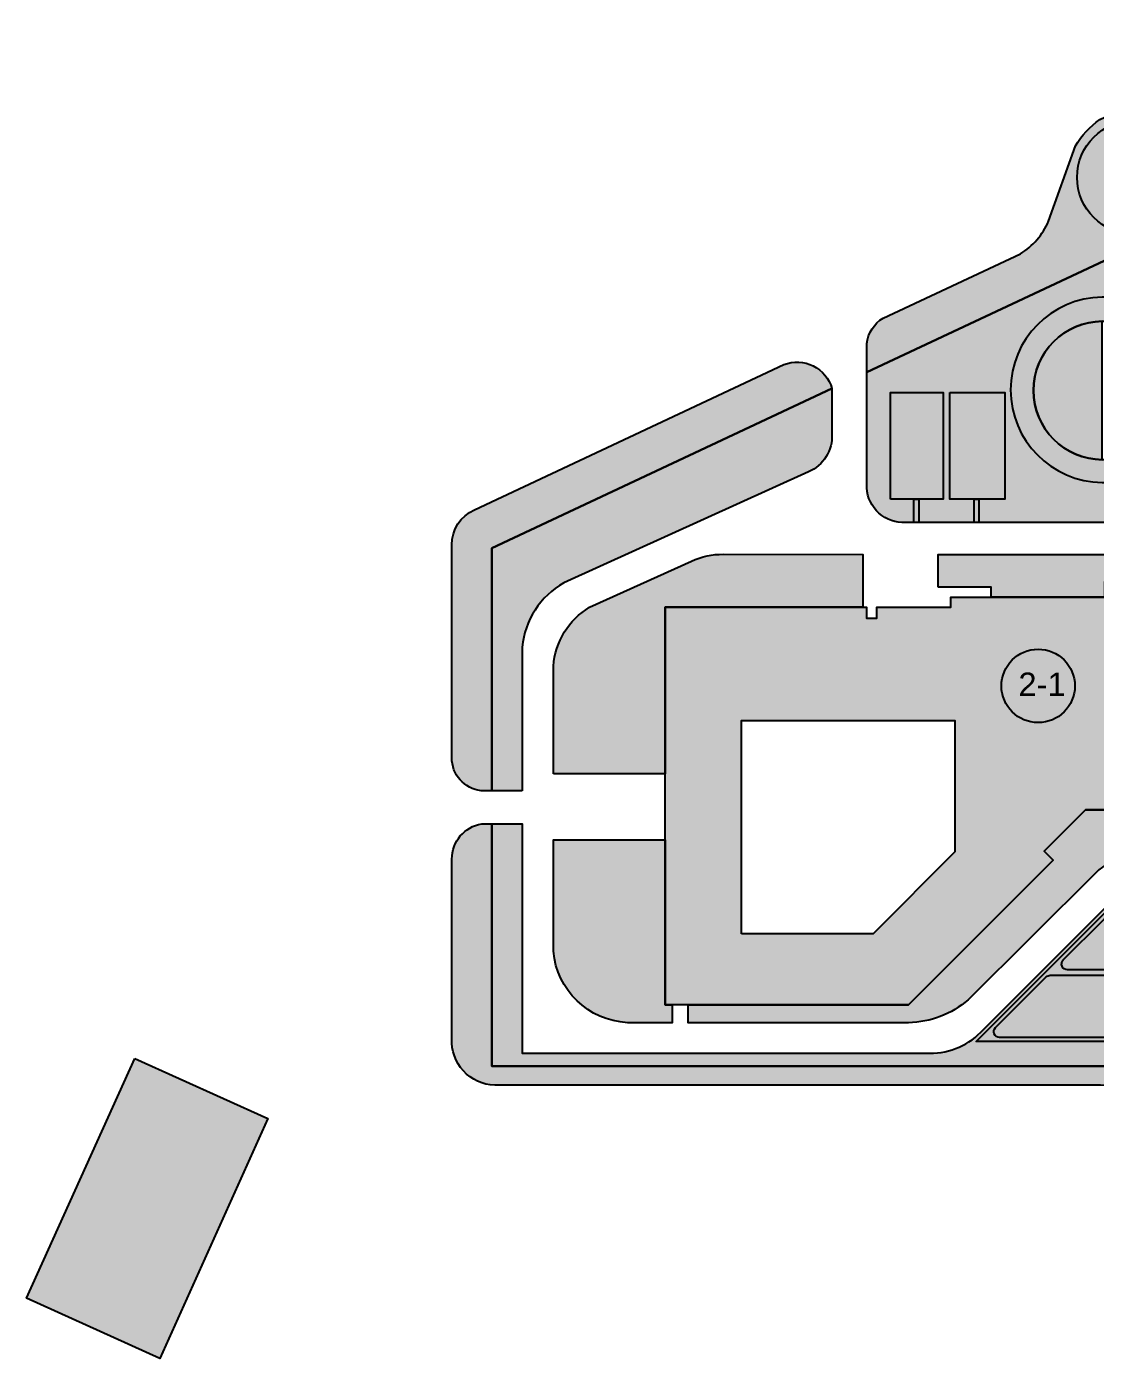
# Model space of a CAD drawing. Header units: millimetres. Extents: x 2242357 to 2245404, y 378014 to 382094.
# Drawn here: x 2244488.4 to 2244671.2, y 381078.4 to 381306.2 of the extents above; entities that cross this region are included whole.
import ezdxf

# ---------------------------------------------------------------- set-up
doc = ezdxf.new("R2010")
doc.units = ezdxf.units.MM
for name, color, linetype, transparency in [('подписи_мвд', 250, 'Continuous', 0.4), ('торговый_центр_здание', 250, 'Continuous', 0.4), ('торговый_центр_штриховка_здание', 240, 'Continuous', 0.4)]:
    doc.layers.add(name, color=color, linetype=linetype, transparency=transparency)
for name, color, linetype, true_color, transparency in [('школа_дорожки', 7, 'Continuous', 0x000000, 0.5), ('школа_дорожки_штриховки', 7, 'Continuous', 0xe5d73e, 0.5), ('школа_здание_штриховка', 7, 'Continuous', 0xae5b56, 0.5), ('школа_озеленение_штриховка', 7, 'Continuous', 0x4dd15e, 0.5), ('школа_штриховка_тропинки_площадки', 7, 'Continuous', 0xf4c085, 0.5)]:
    doc.layers.add(name, color=color, linetype=linetype, true_color=true_color, transparency=transparency)
for name, color, linetype, true_color in [('школа_контур_здания', 7, 'Continuous', 0x000000), ('школа_озеленение', 7, 'Continuous', 0x000000), ('школа_стадион', 7, 'Continuous', 0x000000), ('школа_стадион_дорожки_штриховка', 7, 'Continuous', 0x6d6b5f), ('школа_стадион_игра_штриховка', 7, 'Continuous', 0x3e738e), ('школа_стадион_озеленение_штриховка', 7, 'Continuous', 0x50ef34), ('школа_тропинки_площадки', 7, 'Continuous', 0x000000)]:
    doc.layers.add(name, color=color, linetype=linetype, true_color=true_color)
doc.styles.get("Standard").update_dxf_attribs({"font": 'arial.ttf'})

# ---------------------------------------------------------------- blocks, each defined once
blk = doc.blocks.new('A$C4AC02E62')
at = {"layer": 'школа_дорожки_штриховки'}
h = blk.add_hatch(color=256, dxfattribs=at)
h.dxf.hatch_style = 1
edge = h.paths.add_edge_path()
edge.add_line((120.5335660534911, 33.00400760630146), (168.3885185029358, 33.00400760630146))
edge.add_line((168.3885185029358, 33.00400760630146), (168.3885185029358, 62.41468411381356))
edge.add_line((168.3885185029358, 62.41468411381356), (175.184311971534, 62.41468411381356))
edge.add_line((175.184311971534, 62.41468411381356), (175.184311971534, 61.80294204247184))
edge.add_line((175.184311971534, 61.80294204247184), (169.0664443718269, 61.80294204247184))
edge.add_line((169.0664443718269, 61.80294204247184), (169.0664443718269, 34.9373064073734))
edge.add_arc((170.0664443718269, 34.9373064073734), 1, 180, 270)
edge.add_line((170.0664443718269, 33.9373064073734), (189.6575565645471, 33.93730640743161))
edge.add_arc((189.6575565646344, 34.93730640734429), 0.9999999999126885, 269.9999999949974, 360.0000000016676)
edge.add_line((190.6575565645471, 34.9373064073734), (190.6575565645471, 62.41468411381356))
edge.add_line((190.6575565645471, 62.41468411381356), (191.3040663567372, 62.41468411381356))
edge.add_line((191.3040663567372, 62.41468411381356), (191.3040663567372, 7.512140350649133))
edge.add_line((191.3040663567372, 7.512140350649133), (90.6172829605639, 7.512140350649133))
edge.add_line((90.6172829605639, 7.512140350649133), (89.65896267443895, 7.512140350649133))
edge.add_line((89.65896267443895, 7.512140350649133), (112.1165984622203, 29.93307498807553))
edge.add_arc((120.2598098608171, 20.6840406806503), 12.32300805413053, 88.72706689856187, 131.3619526215606, ccw=False)
edge = h.paths.add_edge_path(flags=16)
edge.add_line((168.0693973009475, 9.15263952803798), (168.0693973009475, 32.02757314615883))
edge.add_line((168.0693973009475, 32.02757314615883), (169.0532165500335, 32.02757314615883))
edge.add_line((169.0532165500335, 32.02757314615883), (169.0532165500335, 32.30987864197232))
edge.add_arc((170.0532165500335, 32.30987864197232), 1, 90, 180, ccw=False)
edge.add_line((170.0532165500335, 33.30987864197232), (189.6575565645471, 33.30987864197232))
edge.add_arc((189.6575565645471, 32.30987864197232), 1, 0, 90, ccw=False)
edge.add_line((190.6575565645471, 32.30987864197232), (190.6575565645471, 9.15263952803798))
edge.add_arc((189.6575565645471, 9.15263952803798), 1, -90, 0, ccw=False)
edge.add_line((189.6575565645471, 8.15263952803798), (169.0693973009475, 8.15263952803798))
edge.add_arc((169.0693973009475, 9.15263952803798), 1, 180, 270, ccw=False)
edge = h.paths.add_edge_path(flags=16)
edge.add_line((138.374236728996, 18.82021868252195), (166.5965026700869, 18.82021868252195))
edge.add_arc((166.5965026700869, 17.82021868252195), 1, 0, 90, ccw=False)
edge.add_line((167.5965026700869, 17.82021868252195), (167.5965026700869, 9.15263952803798))
edge.add_arc((166.5965026700869, 9.15263952803798), 1, -90, 0, ccw=False)
edge.add_line((166.5965026700869, 8.15263952803798), (138.374236728996, 8.15263952803798))
edge.add_arc((138.374236728996, 9.15263952803798), 1, 180, 270, ccw=False)
edge.add_line((137.374236728996, 9.15263952803798), (137.374236728996, 17.82021868252195))
edge.add_arc((138.374236728996, 17.82021868252195), 1, 90, 180, ccw=False)
edge = h.paths.add_edge_path(flags=16)
edge.add_line((138.374236728996, 32.02757314615883), (166.5965026700869, 32.02757314615883))
edge.add_arc((166.5965026700869, 31.02757314615883), 1, 0, 90, ccw=False)
edge.add_line((167.5965026700869, 31.02757314615883), (167.5965026700869, 20.74306035437621))
edge.add_arc((166.5965026700869, 20.74306035437621), 1, -90, 0, ccw=False)
edge.add_line((166.5965026700869, 19.74306035437621), (138.374236728996, 19.74306035437621))
edge.add_arc((138.374236728996, 20.74306035437621), 1, 180, 270, ccw=False)
edge.add_line((137.374236728996, 20.74306035437621), (137.374236728996, 31.02757314615883))
edge.add_arc((138.374236728996, 31.02757314615883), 1, 90, 180, ccw=False)
edge = h.paths.add_edge_path(flags=16)
edge.add_line((121.2974727642722, 9.15263952803798), (121.2974727642722, 14.26213682920206))
edge.add_arc((120.6807255713649, 19.26072525927641), 5.036493164219745, 277.0338481047763, 354.9823305389667)
edge.add_line((125.6979177491739, 18.82021868252195), (135.8616586327553, 18.82021868252195))
edge.add_arc((135.8616586327553, 17.82021868252195), 1, 0, 90, ccw=False)
edge.add_line((136.8616586327553, 17.82021868252195), (136.8616586327553, 9.15263952803798))
edge.add_arc((135.8616586327553, 9.15263952803798), 1, -90, 0, ccw=False)
edge.add_line((135.8616586327553, 8.15263952803798), (122.2974727642722, 8.15263952803798))
edge.add_arc((122.2974727642722, 9.15263952803798), 1, 180, 270, ccw=False)
edge = h.paths.add_edge_path(flags=16)
edge.add_line((121.2974727642722, 24.25931368989404), (121.2974727642722, 31.02757314615883))
edge.add_arc((122.2974727642722, 31.02757314615883), 1, 90, 180, ccw=False)
edge.add_line((122.2974727642722, 32.02757314615883), (135.8616586327553, 32.02757314615883))
edge.add_arc((135.8616586327553, 31.02757314615883), 1, 0, 90, ccw=False)
edge.add_line((136.8616586327553, 31.02757314615883), (136.8616586327553, 20.74306035437621))
edge.add_arc((135.8616586327553, 20.74306035437621), 1, -90, 0, ccw=False)
edge.add_line((135.8616586327553, 19.74306035437621), (125.6940693906508, 19.74306035437621))
edge.add_arc((120.6807255711358, 19.2607252595323), 5.036493164533027, 5.495527006585802, 82.96615189303729)
edge = h.paths.add_edge_path(flags=16)
edge.add_line((104.5787040744908, 21.45074516226305), (111.4533565486781, 28.31416280951817))
edge.add_arc((120.0892807902359, 20.38769465725507), 11.72211947024798, 96.79098765393587, 137.4527860637202, ccw=False)
edge.add_line((118.703166206833, 32.02757314615883), (119.5038034538738, 32.02757314615883))
edge.add_arc((119.5038034538738, 31.02757314615883), 1, 0, 90, ccw=False)
edge.add_line((120.5038034538738, 31.02757314615883), (120.5038034538738, 24.29411000147229))
edge.add_arc((120.6807255712298, 19.26072525960249), 5.036493164424772, 92.01310241858758, 174.5044729940978)
edge.add_line((115.6673817518167, 19.74306035437621), (105.2852323562838, 19.74306035437621))
edge.add_arc((105.2852323561899, 20.74306035442143), 1.000000000045219, 134.9531442237498, 270.00000000538284, ccw=False)
edge = h.paths.add_edge_path(flags=16)
edge.add_arc((120.6807255712338, 19.26072525954805), 2.048422809284821, 0, 360)
edge = h.paths.add_edge_path(flags=16)
edge.add_line((102.3576062433422, 18.82021868252195), (115.6635333932936, 18.82021868252195))
edge.add_arc((120.6807255713204, 19.26072525952403), 5.036493164458339, 185.0176694636228, 267.9868975803938)
edge.add_line((120.5038034538738, 14.22734051762382), (120.5038034538738, 9.15263952803798))
edge.add_arc((119.5038034538738, 9.15263952803798), 1, -90, 0, ccw=False)
edge.add_line((119.5038034538738, 8.15263952803798), (93.67583900410682, 8.15263952803798))
edge.add_arc((93.67583900405279, 9.1526395281962), 1.00000000015822, 134.9531442205175, 270.0000000030957, ccw=False)
edge.add_line((92.96931072231382, 9.860324336157646), (101.6510779615492, 18.5279034905252))
edge.add_arc((102.3576062431006, 17.82021868233269), 1.000000000189262, 89.99999998616067, 134.9531442035607, ccw=False)
at = {"layer": 'школа_здание_штриховка'}
h = blk.add_hatch(color=256, dxfattribs=at)
h.dxf.hatch_style = 1
h.paths.add_polyline_path([(36.49886740278453, 13.73021093499847), (36.49886740278453, 81.78390209097415), (70.93915503239259, 81.78390209097415), (70.93915503239259, 79.87416882975958), (72.70176229206845, 79.87416882975958), (72.70176229206845, 81.78390209097415), (85.36905517848209, 81.78390209097415), (85.36905517848209, 83.51978557556868), (111.6312419571914, 83.51978557556868), (111.6312419571914, 86.09746797895059), (156.0634955060668, 86.09746797895059), (156.0634955060668, 81.78390209097415), (153.776735806372, 81.78390209097415), (153.776735806372, 76.38279474317096), (156.0634955060668, 76.38279474317096), (156.0634955060668, 44.9708850919269), (136.5574187305756, 44.9708850919269), (136.5574187305756, 47.13028231821954), (131.5143116549589, 47.13028231821954), (131.5143116549589, 44.9708850919269), (115.4292803020217, 44.9708850919269), (115.4292803020217, 47.13028231821954), (108.3833717247471, 47.13028231821954), (101.2907251650468, 40.04113100696122), (102.8520034584217, 38.4807791725616), (78.08923215512186, 13.73021093499847)])
h.paths.add_polyline_path([(49.51669756742194, 25.92845240910538), (49.51669756742194, 62.37677701958455), (86.02879279246554, 62.37677701958455), (86.02879279246554, 39.90303151367698), (72.04732363577932, 25.92845240910538)], flags=16)
at = {"layer": 'школа_озеленение_штриховка'}
h = blk.add_hatch(color=256, dxfattribs=at)
h.dxf.hatch_style = 1
edge = h.paths.add_edge_path()
edge.add_line((12.00590179441497, 50.38375671044923), (6.823902589734644, 50.38375671044923))
edge.add_line((6.823902589734644, 50.38375671044923), (6.823902589734644, 91.88729088380933))
edge.add_line((6.823902589734644, 91.88729088380933), (65.01309084938839, 119.1908709851559))
edge.add_line((65.01309084938839, 119.1908709851559), (65.01309084938839, 111.390649775276))
edge.add_arc((58.25403314416168, 111.0996899301986), 6.765317338753004, -65.98962649243538, 2.4649123998875098, ccw=False)
edge.add_line((61.00685454020277, 104.9197633080184), (19.12888786196709, 85.957166781649))
edge.add_arc((26.40794723767085, 73.44194531742225), 14.47810324917123, 120.1829893426612, 174.1245112562426)
edge.add_line((12.00590179441497, 74.924025188433), (12.00590179441497, 50.38375671044923))
h = blk.add_hatch(color=256, dxfattribs=at)
h.dxf.hatch_style = 1
edge = h.paths.add_edge_path()
edge.add_line((17.36316963844001, 53.2686172905378), (17.36316963844001, 71.69277219614014))
edge.add_arc((30.15630144481212, 70.76802431836292), 12.82651082924203, 120.94491055019029, 175.8655818290595, ccw=False)
edge.add_line((23.5607341453433, 81.76883665431524), (40.97826473787427, 89.65559982141713))
edge.add_arc((46.22412332709227, 78.46247572592969), 12.36143435670204, 88.96449214993862, 115.11098079879639, ccw=False)
edge.add_line((46.44751963298768, 90.82189130457118), (70.31248697265983, 90.81755477306433))
edge.add_line((70.31248697265983, 90.81755477306433), (70.31248697265983, 81.78390209097415))
edge.add_line((70.31248697265983, 81.78390209097415), (36.49886740278453, 81.78390209097415))
edge.add_line((36.49886740278453, 81.78390209097415), (36.49886740278453, 53.2686172905378))
edge.add_line((36.49886740278453, 53.2686172905378), (17.36316963844001, 53.2686172905378))
h = blk.add_hatch(color=256, dxfattribs=at)
h.dxf.hatch_style = 1
h.paths.add_polyline_path([(83.1500880648382, 85.20991911902092), (83.1500880648382, 90.81755477306433), (149.0676312325522, 90.81755477306433), (149.0676312325522, 86.09746797895059), (111.6312419571914, 86.09746797895059), (111.6312419571914, 83.51978557556868), (92.25744339963421, 83.51978557556868), (92.25744339963421, 85.20991911902092)])
h = blk.add_hatch(color=256, dxfattribs=at)
h.dxf.hatch_style = 1
edge = h.paths.add_edge_path()
edge.add_line((6.823902589734644, 44.71468542097136), (12.00590179441497, 44.71468542097136))
edge.add_line((12.00590179441497, 44.71468542097136), (12.00590179441497, 5.461235842201859))
edge.add_line((12.00590179441497, 5.461235842201859), (81.73305765120313, 5.461235842201859))
edge.add_arc((81.76939589705489, 17.7485628549569), 12.2873807455654, 269.830555331503, 318.0262892227325)
edge.add_line((90.90447082137689, 9.530890939291567), (111.815327739343, 30.40757451439276))
edge.add_arc((119.9423956573581, 21.19437273823807), 12.28545155507804, 90.09614878296719, 131.4158750662944, ccw=False)
edge.add_line((119.9217792931013, 33.47980699501932), (168.1256155436859, 33.47980699501932))
edge.add_line((168.1256155436859, 33.47980699501932), (168.1256155436859, 62.6175263186451))
edge.add_line((168.1256155436859, 62.6175263186451), (173.8929458647035, 62.6175263186451))
edge.add_line((173.8929458647035, 62.6175263186451), (198.3908719057217, 62.6175263186451))
edge.add_line((198.3908719057217, 62.6175263186451), (198.3908719057217, 3.263931521913037))
edge.add_line((198.3908719057217, 3.263931521913037), (6.823902589734644, 3.263931521913037))
edge.add_line((6.823902589734644, 3.263931521913037), (6.823902589734644, 44.71468542097136))
edge = h.paths.add_edge_path(flags=16)
edge.add_line((120.5335660534911, 33.00400760630146), (168.3885185029358, 33.00400760630146))
edge.add_line((168.3885185029358, 33.00400760630146), (168.3885185029358, 62.41468411381356))
edge.add_line((168.3885185029358, 62.41468411381356), (175.184311971534, 62.41468411381356))
edge.add_line((175.184311971534, 62.41468411381356), (175.184311971534, 61.80294204247184))
edge.add_line((175.184311971534, 61.80294204247184), (169.0664443718269, 61.80294204247184))
edge.add_line((169.0664443718269, 61.80294204247184), (169.0664443718269, 34.9373064073734))
edge.add_arc((170.0664443718269, 34.9373064073734), 1, 180, 270)
edge.add_line((170.0664443718269, 33.9373064073734), (189.6575565645471, 33.93730640743161))
edge.add_arc((189.6575565646344, 34.93730640734429), 0.9999999999126885, 269.9999999949974, 360.0000000016676)
edge.add_line((190.6575565645471, 34.9373064073734), (190.6575565645471, 62.41468411381356))
edge.add_line((190.6575565645471, 62.41468411381356), (191.3040663567372, 62.41468411381356))
edge.add_line((191.3040663567372, 62.41468411381356), (191.3040663567372, 7.512140350649133))
edge.add_line((191.3040663567372, 7.512140350649133), (90.6172829605639, 7.512140350649133))
edge.add_line((90.6172829605639, 7.512140350649133), (89.65896267443895, 7.512140350649133))
edge.add_line((89.65896267443895, 7.512140350649133), (112.1165984622203, 29.93307498807553))
edge.add_arc((120.2598098608171, 20.6840406806503), 12.32300805413053, 88.72706689856187, 131.3619526215606, ccw=False)
edge = h.paths.add_edge_path(flags=0)
edge.add_line((190.6575565645471, 62.41468411381356), (190.6575565645471, 34.9373064073734))
edge.add_arc((189.6575565645471, 34.9373064073734), 1, -90, 0, ccw=False)
edge.add_line((189.6575565645471, 33.9373064073734), (170.0664443718269, 33.9373064073734))
edge.add_arc((170.0664443718269, 34.9373064073734), 1, 180, 270, ccw=False)
edge.add_line((169.0664443718269, 34.9373064073734), (169.0664443718269, 61.80294204247184))
edge.add_line((169.0664443718269, 61.80294204247184), (175.184311971534, 61.80294204247184))
edge.add_line((175.184311971534, 61.80294204247184), (175.184311971534, 62.41468411381356))
edge.add_line((175.184311971534, 62.41468411381356), (190.6575565645471, 62.41468411381356))
h = blk.add_hatch(color=256, dxfattribs=at)
h.dxf.hatch_style = 1
edge = h.paths.add_edge_path()
edge.add_line((130.8859901181422, 44.9708850919269), (130.8859901181422, 41.77361777029))
edge.add_arc((126.4452031590982, 43.60996128247396), 4.805491266286483, 276.1969756279911, 337.53404500410386, ccw=False)
edge.add_line((126.9639409435913, 38.83255011937581), (115.685569350142, 38.83255011937581))
edge.add_arc((115.9665226822406, 30.78610335226047), 8.051350219114688, 91.99975264118852, 136.9184829485707)
edge.add_line((110.0859561348334, 36.28548308386235), (88.30026795389131, 14.58865130797494))
edge.add_arc((77.74869613625368, 26.96622571561557), 16.26468616480026, 271.26223588733285, 310.4467599116266, ccw=False)
edge.add_line((78.1069809901528, 10.70548624894582), (40.43414439912885, 10.70548624894582))
edge.add_line((40.43414439912885, 10.70548624894582), (40.43414439912885, 13.73021093499847))
edge.add_line((40.43414439912885, 13.73021093499847), (78.08923215512186, 13.73021093499847))
edge.add_line((78.08923215512186, 13.73021093499847), (102.8520034584217, 38.4807791725616))
edge.add_line((102.8520034584217, 38.4807791725616), (101.2907251650468, 40.04113100696122))
edge.add_line((101.2907251650468, 40.04113100696122), (108.3833717247471, 47.13028231821954))
edge.add_line((108.3833717247471, 47.13028231821954), (115.4292803020217, 47.13028231821954))
edge.add_line((115.4292803020217, 47.13028231821954), (115.4292803020217, 44.9708850919269))
edge.add_line((115.4292803020217, 44.9708850919269), (130.8859901181422, 44.9708850919269))
h = blk.add_hatch(color=256, dxfattribs=at)
h.dxf.hatch_style = 1
edge = h.paths.add_edge_path()
edge.add_line((36.49886740278453, 41.97491751168855), (36.49886740278453, 13.73021093499847))
edge.add_line((36.49886740278453, 13.73021093499847), (37.64968790253624, 13.73021093499847))
edge.add_line((37.64968790253624, 13.73021093499847), (37.64968790253624, 10.70548624894582))
edge.add_line((37.64968790253624, 10.70548624894582), (30.00896731438115, 10.70548624894582))
edge.add_arc((30.71847548051516, 24.09276379527349), 13.40606586363874, 184.9875238162907, 266.9662371194085, ccw=False)
edge.add_line((17.36316963844001, 22.92725626425818), (17.36316963844001, 41.97491751168855))
edge.add_line((17.36316963844001, 41.97491751168855), (36.49886740278453, 41.97491751168855))
h = blk.add_hatch(color=256, dxfattribs=at)
h.dxf.hatch_style = 1
edge = h.paths.add_edge_path()
edge.add_line((104.5787040744908, 21.45074516226305), (111.4533565486781, 28.31416280951817))
edge.add_arc((120.0892807902359, 20.38769465725507), 11.72211947024798, 96.79098765393587, 137.4527860637202, ccw=False)
edge.add_line((118.703166206833, 32.02757314615883), (119.5038034538738, 32.02757314615883))
edge.add_arc((119.5038034538738, 31.02757314615883), 1, 0, 90, ccw=False)
edge.add_line((120.5038034538738, 31.02757314615883), (120.5038034538738, 24.29411000147229))
edge.add_arc((120.6807255712298, 19.26072525960249), 5.036493164424772, 92.01310241858758, 174.5044729940978)
edge.add_line((115.6673817518167, 19.74306035437621), (105.2852323562838, 19.74306035437621))
edge.add_arc((105.2852323561899, 20.74306035442143), 1.000000000045219, 134.9531442237498, 270.00000000538284, ccw=False)
h = blk.add_hatch(color=256, dxfattribs=at)
h.dxf.hatch_style = 1
edge = h.paths.add_edge_path()
edge.add_line((102.3576062433422, 18.82021868252195), (115.6635333932936, 18.82021868252195))
edge.add_arc((120.6807255713204, 19.26072525952403), 5.036493164458339, 185.0176694636228, 267.9868975803938)
edge.add_line((120.5038034538738, 14.22734051762382), (120.5038034538738, 9.15263952803798))
edge.add_arc((119.5038034538738, 9.15263952803798), 1, -90, 0, ccw=False)
edge.add_line((119.5038034538738, 8.15263952803798), (93.67583900410682, 8.15263952803798))
edge.add_arc((93.67583900405279, 9.1526395281962), 1.00000000015822, 134.9531442205175, 270.0000000030957, ccw=False)
edge.add_line((92.96931072231382, 9.860324336157646), (101.6510779615492, 18.5279034905252))
edge.add_arc((102.3576062431006, 17.82021868233269), 1.000000000189262, 89.99999998616067, 134.9531442035607, ccw=False)
at = {"layer": 'школа_стадион_дорожки_штриховка'}
h = blk.add_hatch(color=256, dxfattribs=at)
h.dxf.hatch_style = 1
edge = h.paths.add_edge_path()
edge.add_arc((154.5719765024257, 118.9629186202656), 15.83884499441257, 269.7012293057126, 450.2987706942874)
edge.add_line((154.4893847075291, 134.8015482753981), (111.2410212126561, 134.8015482753981))
edge.add_arc((111.4054356012505, 118.9629186200909), 15.83948299185148, 90.59474287987095, 269.405257120129)
edge.add_line((111.2410212126561, 103.1242889647838), (154.4893847075291, 103.124288965133))
edge = h.paths.add_edge_path(flags=16)
edge.add_line((154.4893847242929, 107.0143411110621), (111.2410212126561, 107.0143411112949))
edge.add_arc((111.3174238856874, 118.851811620174), 11.83771706947871, 90.36979943643041, 269.6302005635696, ccw=False)
edge.add_line((111.2410212126561, 130.689282129053), (154.4893847075291, 130.689282129053))
edge.add_arc((154.5716764228414, 118.8518116201158), 11.83775654321242, -90.39830232486861, 90.39830232486861, ccw=False)
h = blk.add_hatch(color=256, dxfattribs=at)
h.dxf.hatch_style = 1
h.paths.add_polyline_path([(74.9951359028928, 100.2851783260703), (74.9951359028928, 118.5184906194918), (84.0578473387286, 118.5184906194918), (84.0578473387286, 100.2851783260703)])
h = blk.add_hatch(color=256, dxfattribs=at)
h.dxf.hatch_style = 1
h.paths.add_polyline_path([(85.1904795835726, 118.5184906194918), (94.59380743140355, 118.5184906194918), (94.59380743140355, 100.2851783260703), (85.1904795835726, 100.2851783260703)])
h = blk.add_hatch(color=256, dxfattribs=at)
h.dxf.hatch_style = 1
h.paths.add_polyline_path([(78.9932450526394, 100.2851783260703), (79.8447860837914, 100.2851783260703), (79.8447860837914, 96.26702634454705), (78.9932450526394, 96.26702634454705)])
h = blk.add_hatch(color=256, dxfattribs=at)
h.dxf.hatch_style = 1
h.paths.add_polyline_path([(89.35558998445049, 96.26702634454705), (89.35558998445049, 100.2851783260703), (90.13603147258982, 100.2851783260703), (90.13603147258982, 96.26702634454705)])
at = {"layer": 'школа_стадион_игра_штриховка'}
h = blk.add_hatch(color=256, dxfattribs=at)
h.dxf.hatch_style = 1
edge = h.paths.add_edge_path()
edge.add_line((111.2410212513059, 107.0143411110621), (111.2410212126561, 130.689282129053))
edge.add_arc((111.3174238861546, 118.8518116200659), 11.83771706958982, 90.36979943868806, 269.6302007483853)
at = {"layer": 'школа_стадион_озеленение_штриховка'}
h = blk.add_hatch(color=256, dxfattribs=at)
h.dxf.hatch_style = 1
edge = h.paths.add_edge_path()
edge.add_arc((77.20329052207448, 102.4846926908573), 6.230163834081754, 182.7862850065114, 273.62970961401356, ccw=False)
edge.add_line((70.98049197532237, 102.1818401755299), (70.98049197532237, 121.9908999855979))
edge.add_line((70.98049197532237, 121.9908999855979), (159.5979580204003, 163.5720623096568))
edge.add_line((159.5979580204003, 163.5720623096568), (184.3034362150356, 110.7283446759102))
edge.add_line((184.3034362150356, 110.7283446759102), (152.6504131294787, 96.26702634454705))
edge.add_line((152.6504131294787, 96.26702634454705), (77.59770984901115, 96.26702634454705))
edge = h.paths.add_edge_path(flags=16)
edge.add_arc((154.5719765024257, 118.9629186202656), 15.83884499441257, 269.7012293057126, 450.2987706942874)
edge.add_line((154.4893847075291, 134.8015482753981), (111.2410212126561, 134.8015482753981))
edge.add_arc((111.4054356012505, 118.9629186200909), 15.83948299185148, 90.59474287987095, 269.405257120129)
edge.add_line((111.2410212126561, 103.1242889647838), (154.4893847075291, 103.124288965133))
h.paths.add_polyline_path([(85.1904795835726, 118.5184906194918), (94.59380743140355, 118.5184906194918), (94.59380743140355, 100.2851783260703), (85.1904795835726, 100.2851783260703)], flags=16)
h.paths.add_polyline_path([(74.9951359028928, 100.2851783260703), (74.9951359028928, 118.5184906194918), (84.0578473387286, 118.5184906194918), (84.0578473387286, 100.2851783260703)], flags=16)
h.paths.add_polyline_path([(78.9932450526394, 100.2851783260703), (79.8447860837914, 100.2851783260703), (79.8447860837914, 96.26702634454705), (78.9932450526394, 96.26702634454705)], flags=16)
h.paths.add_polyline_path([(89.35558998445049, 96.26702634454705), (89.35558998445049, 100.2851783260703), (90.13603147258982, 100.2851783260703), (90.13603147258982, 96.26702634454705)], flags=17)
h.paths.add_polyline_path([(148.2739619226195, 96.26702634454705), (148.2739619226195, 103.1242889650166), (151.4271439523436, 103.1242889650166), (151.4271439523436, 96.26702634454705)], flags=17)
h.paths.add_polyline_path([(136.5144283096306, 147.0834467848763), (154.7274855007418, 147.0834467848763), (154.7274855007418, 138.0145012910943), (136.5144283096306, 138.0145012910943)], flags=16)
h.paths.add_polyline_path([(151.4916295842268, 138.0145012910943), (152.8276395895518, 138.0145012910943), (152.8276395895518, 134.8015482753981), (151.4916295842268, 134.8015482753981)], flags=16)
h.paths.add_polyline_path([(138.1315295291133, 138.0145012910943), (139.5386390769854, 138.0145012910943), (139.5386390769854, 134.8015482753981), (138.1315295291133, 134.8015482753981)], flags=16)
at = {"layer": 'школа_штриховка_тропинки_площадки'}
h = blk.add_hatch(color=256, dxfattribs=at)
h.dxf.hatch_style = 1
edge = h.paths.add_edge_path()
edge.add_line((70.98049197532237, 121.9908999855979), (70.98049197532237, 126.8658941830508))
edge.add_arc((76.73706664989608, 126.2631652387628), 5.788042342988346, 120.6324729235279, 174.0227555276016, ccw=False)
edge.add_line((73.78789025265723, 131.2435058638803), (97.23143494082615, 142.2437057187781))
edge.add_arc((91.08592228624545, 152.4283342496101), 11.8951243834879, 301.1072257233459, 337.1331176483502)
edge.add_line((102.0462108664215, 147.805990867957), (106.6597467083484, 160.6868420512183))
edge.add_arc((118.3316240738879, 154.0108110117379), 13.44626757417456, 123.85099464164949, 150.2314895772513, ccw=False)
edge.add_line((110.8415825297125, 165.177788639674), (142.2956826626323, 179.9367080915836))
edge.add_arc((147.5170784634582, 168.6607438991216), 12.42619582086837, 29.355970779823792, 114.8467491035286, ccw=False)
edge.add_line((158.3476363108493, 174.7524890754139), (185.0970100522973, 117.5369864354725))
edge.add_arc((178.4330766769216, 114.8631259967), 7.180357768069678, -35.15890961230667, 21.86280683542782, ccw=False)
edge.add_line((184.3034362150356, 110.7283446759102), (159.5979580204003, 163.572062309715))
edge.add_line((159.5979580204003, 163.572062309715), (70.98049197532237, 121.9908999855979))
h = blk.add_hatch(color=256, dxfattribs=at)
h.dxf.hatch_style = 1
edge = h.paths.add_edge_path()
edge.add_line((6.823902589734644, 50.38375671044923), (4.995156221091747, 50.38375671044923))
edge.add_arc((5.605873313223158, 55.95691938470403), 5.606524552726788, 179.1266962233108, 263.7463782878971, ccw=False)
edge.add_line((0, 56.04237087047659), (0, 92.43318126909435))
edge.add_arc((6.45711301778392, 92.51990460760067), 6.457695367689331, 113.57445351425571, 180.7694743042881, ccw=False)
edge.add_line((3.874419659841806, 98.43864809593651), (56.78599948482588, 123.2658643064788))
edge.add_arc((59.04706292764038, 117.4883515443002), 6.204197096286414, 15.927104074319118, 111.37318146070149, ccw=False)
edge.add_line((65.01309084938839, 119.1908709851559), (6.823902589734644, 91.88729088380933))
edge.add_line((6.823902589734644, 91.88729088380933), (6.823902589734644, 50.38375671044923))
h = blk.add_hatch(color=256, dxfattribs=at)
h.dxf.hatch_style = 1
edge = h.paths.add_edge_path()
edge.add_arc((187.0989459914801, 99.42764382595487), 5.856660119961293, 25.82076443980742, 92.4255457884758, ccw=False)
edge.add_line((192.370882911142, 101.9785552073736), (228.7230667304248, 24.22314719652059))
edge.add_arc((222.5032737427419, 20.83420945762536), 7.083129520751185, -22.682162287034714, 28.584350750333613, ccw=False)
edge.add_line((229.0385811892338, 18.10282146109967), (217.4581321212463, -10.0142092385795))
edge.add_arc((203.6230884522571, -3.746663066819922), 15.18850118800327, 270.727487026865, 335.6285410737906, ccw=False)
edge.add_line((203.815932336729, -18.93393996474333), (137.6569814207032, -18.93393996474333))
edge.add_arc((137.6713191177851, -13.13259549427788), 5.801362187844997, 236.06321864092558, 269.8583969867062, ccw=False)
edge.add_line((134.4325472521596, -17.94571922393516), (115.7192486943677, -1.517721022944897))
edge.add_arc((110.7207368468656, -8.895825852077682), 8.911876994174223, 55.88318057694269, 93.43930913771042)
edge.add_line((110.1861024214886, 0), (7.333173730876297, 0))
edge.add_arc((7.541240109479591, 7.550594861688083), 7.553461086366671, 176.7403110087214, 268.4215403604134, ccw=False)
edge.add_line((0, 7.98009689245373), (0, 38.68484316626564))
edge.add_arc((6.072370400661182, 38.71908316558578), 6.072466933658798, 99.12594042378379, 180.3230676870838, ccw=False)
edge.add_line((5.109246184583753, 44.71468542097136), (6.823902589734644, 44.71468542097136))
edge.add_line((6.823902589734644, 44.71468542097136), (6.823902589734644, 3.263931521913037))
edge.add_line((6.823902589734644, 3.263931521913037), (198.3908719057217, 3.263931521913037))
edge.add_line((198.3908719057217, 3.263931521913037), (198.3908719057217, 62.6175263186451))
edge.add_line((198.3908719057217, 62.6175263186451), (204.8914741249755, 66.69161511398852))
edge.add_line((204.8914741249755, 66.69161511398852), (186.8510855957866, 105.2790567309712))
at = {"layer": 'школа_дорожки'}
blk.add_lwpolyline([(120.5335660534911, 33.00400760630146), (168.3885185029358, 33.00400760630146), (168.3885185029358, 62.41468411381356), (175.184311971534, 62.41468411381356), (175.184311971534, 61.80294204247184), (169.0664443718269, 61.80294204247184), (169.0664443718269, 34.9373064073734, 0.414213562373095), (170.0664443718269, 33.9373064073734), (189.6575565645471, 33.93730640743161, 0.4142135624071923), (190.6575565645471, 34.9373064073734), (190.6575565645471, 62.41468411381356), (191.3040663567372, 62.41468411381356), (191.3040663567372, 7.512140350649133), (90.6172829605639, 7.512140350649133), (89.65896267443895, 7.512140350649133), (112.1165984622203, 29.93307498807553, -0.1882058940695026)], format="xyb", close=True, dxfattribs=at)
at = {"layer": 'школа_контур_здания'}
blk.add_lwpolyline([(115.4292803020217, 47.13028231821954), (108.3833717247471, 47.13028231821954), (101.2907251650468, 40.04113100696122), (102.8520034584217, 38.4807791725616), (78.08923215512186, 13.73021093499847), (36.49886740278453, 13.73021093499847), (36.49886740278453, 81.78390209097415), (70.93915503239259, 81.78390209097415), (70.93915503239259, 79.87416882975958), (72.70176229206845, 79.87416882975958), (72.70176229206845, 81.78390209097415), (85.36905517848209, 81.78390209097415), (85.36905517848209, 83.51978557556868), (111.6312419571914, 83.51978557556868)], dxfattribs=at)
blk.add_lwpolyline([(49.51669756742194, 25.92845240910538), (49.51669756742194, 62.37677701958455), (86.02879279246554, 62.37677701958455), (86.02879279246554, 39.90303151367698), (72.04732363577932, 25.92845240910538)], close=True, dxfattribs=at)
blk.add_circle((116.6627746880986, 155.3105933598708), 9.729906311567083, dxfattribs=at)
at = {"layer": 'школа_озеленение'}
for points in [[(12.00590179441497, 50.38375671044923), (6.823902589734644, 50.38375671044923), (6.823902589734644, 91.88729088380933), (65.01309084938839, 119.1908709851559), (65.01309084938839, 111.390649775276, -0.3079006816933259), (61.00685454020277, 104.9197633080184), (19.12888786196709, 85.957166781649, 0.2398089100238289), (12.00590179441497, 74.924025188433)], [(17.36316963844001, 53.2686172905378), (17.36316963844001, 71.69277219614014, -0.244331611691551), (23.5607341453433, 81.76883665431524), (40.97826473787427, 89.65559982141713, -0.1145831302224984), (46.44751963298768, 90.82189130457118), (70.31248697265983, 90.81755477306433), (70.31248697265983, 81.78390209097415), (36.49886740278453, 81.78390209097415), (36.49886740278453, 53.2686172905378)], [(6.823902589734644, 44.71468542097136), (12.00590179441497, 44.71468542097136), (12.00590179441497, 5.461235842201859), (81.73305765120313, 5.461235842201859, 0.2134493604133375), (90.90447082137689, 9.530890939291567), (111.815327739343, 30.40757451439276, -0.1822705087878983), (119.9217792931013, 33.47980699501932), (168.1256155436859, 33.47980699501932), (168.1256155436859, 62.6175263186451), (173.8929458647035, 62.6175263186451), (198.3908719057217, 62.6175263186451), (198.3908719057217, 3.263931521913037), (6.823902589734644, 3.263931521913037)], [(130.8859901181422, 44.9708850919269), (130.8859901181422, 41.77361777029, -0.2742119865024112), (126.9639409435913, 38.83255011937581), (115.685569350142, 38.83255011937581, 0.1985437570504858), (110.0859561348334, 36.28548308386235), (88.30026795389131, 14.58865130797494, -0.1726604521810134), (78.1069809901528, 10.70548624894582), (40.43414439912885, 10.70548624894582), (40.43414439912885, 13.73021093499847), (78.08923215512186, 13.73021093499847), (102.8520034584217, 38.4807791725616), (101.2907251650468, 40.04113100696122), (108.3833717247471, 47.13028231821954), (115.4292803020217, 47.13028231821954), (115.4292803020217, 44.9708850919269)], [(36.49886740278453, 41.97491751168855), (36.49886740278453, 13.73021093499847), (37.64968790253624, 13.73021093499847), (37.64968790253624, 10.70548624894582), (30.00896731438115, 10.70548624894582, -0.3737788186485126), (17.36316963844001, 22.92725626425818), (17.36316963844001, 41.97491751168855)], [(104.5787040744908, 21.45074516226305), (111.4533565486781, 28.31416280951817, -0.1793059262979381), (118.703166206833, 32.02757314615883), (119.5038034538738, 32.02757314615883, -0.414213562373095), (120.5038034538738, 31.02757314615883), (120.5038034538738, 24.29411000147229, 0.3763303627521799), (115.6673817518167, 19.74306035437621), (105.2852323562838, 19.74306035437621, -0.6684744031632358)], [(102.3576062433422, 18.82021868252195), (115.6635333932936, 18.82021868252195, 0.3787125761166676), (120.5038034538738, 14.22734051762382), (120.5038034538738, 9.15263952803798, -0.414213562373095), (119.5038034538738, 8.15263952803798), (93.67583900410682, 8.15263952803798, -0.668474403169205), (92.96931072231382, 9.860324336157646), (101.6510779615492, 18.5279034905252, -0.1986998399261703)]]:
    blk.add_lwpolyline(points, format="xyb", close=True, dxfattribs=at)
blk.add_lwpolyline([(83.1500880648382, 85.20991911902092), (83.1500880648382, 90.81755477306433), (149.0676312325522, 90.81755477306433), (149.0676312325522, 86.09746797895059), (111.6312419571914, 86.09746797895059), (111.6312419571914, 83.51978557556868), (92.25744339963421, 83.51978557556868), (92.25744339963421, 85.20991911902092)], close=True, dxfattribs=at)
at = {"layer": 'школа_стадион'}
for points in [[(77.59770984901115, 96.26702634454705, -0.418531709571251), (70.98049197532237, 102.1818401755299), (70.98049197532237, 121.9908999855979), (159.5979580204003, 163.5720623096568), (184.3034362150356, 110.7283446759102), (152.6504131294787, 96.26702634454705)], [(154.4893847075291, 103.124288965133, 1.005228175415401), (154.4893847075291, 134.8015482753981), (111.2410212126561, 134.8015482753981, 0.9896732826254717), (111.2410212126561, 103.1242889647838)]]:
    blk.add_lwpolyline(points, format="xyb", close=True, dxfattribs=at)
for points in [[(154.4893847242929, 107.0143411110621), (111.2410212126561, 107.0143411112949, -0.9935665214646489), (111.2410212126561, 130.689282129053), (154.4893847075291, 130.689282129053, -1.006975962434302), (154.4893847075291, 107.0143411111785)], [(111.2410212513059, 107.0143411110621), (111.2410212126561, 130.689282129053, 0.9935665230475516), (111.2410212513059, 107.0143411108293)]]:
    blk.add_lwpolyline(points, format="xyb", dxfattribs=at)
for points in [[(74.9951359028928, 100.2851783260703), (74.9951359028928, 118.5184906194918), (84.0578473387286, 118.5184906194918), (84.0578473387286, 100.2851783260703)], [(85.1904795835726, 118.5184906194918), (94.59380743140355, 118.5184906194918), (94.59380743140355, 100.2851783260703), (85.1904795835726, 100.2851783260703)], [(78.9932450526394, 100.2851783260703), (79.8447860837914, 100.2851783260703), (79.8447860837914, 96.26702634454705), (78.9932450526394, 96.26702634454705)], [(89.35558998445049, 96.26702634454705), (89.35558998445049, 100.2851783260703), (90.13603147258982, 100.2851783260703), (90.13603147258982, 96.26702634454705)]]:
    blk.add_lwpolyline(points, close=True, dxfattribs=at)
at = {"layer": 'школа_тропинки_площадки'}
for points in [[(70.98049197532237, 121.9908999855979), (70.98049197532237, 126.8658941830508, -0.2372668151434532), (73.78789025265723, 131.2435058638803), (97.23143494082615, 142.2437057187781, 0.15850025127756), (102.0462108664215, 147.805990867957), (106.6597467083484, 160.6868420512183, -0.115617702265103), (110.8415825297125, 165.177788639674), (142.2956826626323, 179.9367080915836, -0.3913460551890769), (158.3476363108493, 174.7524890754139), (185.0970100522973, 117.5369864354725, -0.2540685164943765), (184.3034362150356, 110.7283446759102), (159.5979580204003, 163.572062309715)], [(6.823902589734644, 50.38375671044923), (4.995156221091747, 50.38375671044923, -0.3869695589917598), (0, 56.04237087047659), (0, 92.43318126909435, -0.3018940942110198), (3.874419659841806, 98.43864809593651), (56.78599948482588, 123.2658643064788, -0.4423357421436152), (65.01309084938839, 119.1908709851559), (6.823902589734644, 91.88729088380933)], [(186.8510855957866, 105.2790567309712, -0.2990861432147847), (192.370882911142, 101.9785552073736), (228.7230667304248, 24.22314719652059, -0.2274996440716965), (229.0385811892338, 18.10282146109967), (217.4581321212463, -10.0142092385795, -0.2910050666797715), (203.815932336729, -18.93393996474333), (137.6569814207032, -18.93393996474333, -0.148537458665985), (134.4325472521596, -17.94571922393516), (115.7192486943677, -1.517721022944897, 0.165352261150451), (110.1861024214886, 0), (7.333173730876297, 0, -0.4228342737165673), (0, 7.98009689245373), (0, 38.68484316626564, -0.3698969825245025), (5.109246184583753, 44.71468542097136), (6.823902589734644, 44.71468542097136), (6.823902589734644, 3.263931521913037), (198.3908719057217, 3.263931521913037), (198.3908719057217, 62.6175263186451), (204.8914741249755, 66.69161511398852)]]:
    blk.add_lwpolyline(points, format="xyb", close=True, dxfattribs=at)

msp = doc.modelspace()

# ---------------------------------------------------------------- hatches: boundary and pattern name
at = {"layer": 'торговый_центр_штриховка_здание'}
h = msp.add_hatch(color=256, dxfattribs=at)
h.dxf.hatch_style = 1
h.paths.add_polyline_path([(2244506.919671807, 381129.6589739363), (2244529.711325786, 381119.3856828916), (2244511.219401905, 381078.3607057289), (2244488.427747926, 381088.6339967736)])

# ---------------------------------------------------------------- linework, layer by layer
at = {"layer": 'подписи_мвд'}
msp.add_circle((2244661.444144954, 381193.3916287575), 6.278003119256351, dxfattribs=at)
at = {"layer": 'торговый_центр_здание'}
msp.add_lwpolyline([(2244506.919671807, 381129.6589739363), (2244529.711325786, 381119.3856828916), (2244511.219401905, 381078.3607057289), (2244488.427747926, 381088.6339967736)], close=True, dxfattribs=at)

# ---------------------------------------------------------------- block references
at = {"layer": 'школа_здание_штриховка'}
msp.add_blockref('A$C4AC02E62', (2244561.164797288, 381125.0811327345), dxfattribs=at)

# ---------------------------------------------------------------- texts
at = {"layer": 'подписи_мвд', "insert": (2244658.066470641, 381195.6740359081), "char_height": 4, "attachment_point": 1}
msp.add_mtext_dynamic_manual_height_columns('2-1', width=36.1200985237956, gutter_width=12.5, heights=[0], dxfattribs=at)

doc.saveas('drawing.dxf')
